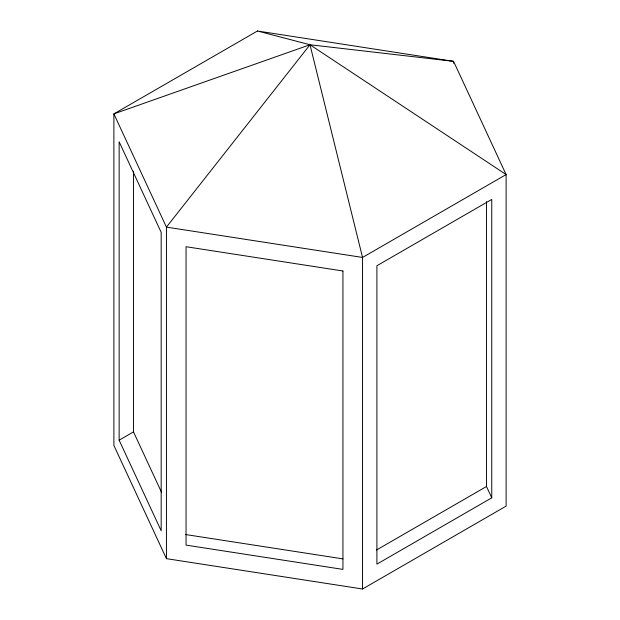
<?xml version="1.0" encoding="UTF-8"?>
<svg xmlns="http://www.w3.org/2000/svg" width="620" height="620" viewBox="0 0 620 620"><rect width="100%" height="100%" fill="white"/><g stroke="black" fill="none" stroke-linecap="round" stroke-linejoin="round"><path stroke-width="0.93" d="M257.455 31L113.886 113.886L113.886 445.439L166.439 558.659L362.545 589L506.114 506.114L506.114 174.561L453.561 61.341L257.455 31L310 44.756L453.561 61.341L453.561 63.271M119.141 440.185L119.141 141.786L161.177 232.368L161.177 530.759L119.141 440.185L133.501 431.892L133.501 171.159M376.464 550.033L486.499 486.499L486.499 201.624M491.753 497.821L376.906 564.13L376.906 265.74L491.753 199.431L491.753 497.821L486.499 486.499M185.558 534.533L342.984 558.884M133.501 431.892L161.626 492.505M362.545 589L362.545 257.447L310 44.756L113.886 113.886L166.439 227.114L166.439 558.659M310 44.756L166.439 227.114L362.545 257.447L506.114 174.561L310 44.756M342.938 270.994L186.047 246.721L186.047 545.12L342.938 569.393L342.938 270.994"/></g></svg>
